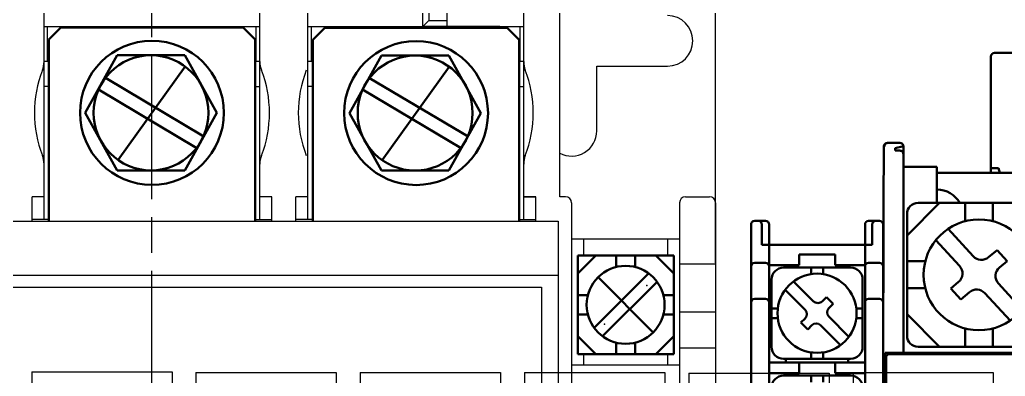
# Model space of a CAD drawing. Header units: millimetres. Extents: x 60229 to 91621, y 21923 to 36546.
# Drawn here: x 69820.2 to 69902.4, y 29548.1 to 29577.8 of the extents above; entities that cross this region are included whole.
import ezdxf

# ---------------------------------------------------------------- set-up
doc = ezdxf.new("R2010")
doc.units = ezdxf.units.MM
doc.linetypes.add('AM_ISO08W050', pattern=[18, 12, -1.5, 3, -1.5])
doc.layers.add('1', color=7, linetype='Continuous')
doc.layers.add('AM_0', color=7, linetype='Continuous', lineweight=50)
doc.layers.add('AM_7', color=4, linetype='AM_ISO08W050', lineweight=25)

# ---------------------------------------------------------------- blocks, each defined once
blk = doc.blocks.new('VMC-50~85-F')
at = {"color": 3}
for p, q in [((22.601, 46.199), (22.601, 58.199)), ((23.101, 58.199), (23.101, 46.699)), ((24.601, 57.199), (24.601, 46.699)), ((47.001, 26.499), (47.001, 47.999)), ((22.601, 46.199), (23.101, 46.699)), ((24.601, 46.199), (22.601, 46.199)), ((23.101, 46.699), (24.601, 46.699)), ((24.601, 46.699), (24.601, 46.199)), ((29.001, 46.199), (24.601, 46.199)), ((31.001, 30.499), (31.001, 44.199)), ((-9, 43.299), (-8.7, 43.299)), ((8.7, 43.299), (9.001, 43.299)), ((13, 43.299), (13.3, 43.299)), ((30.7, 43.299), (31, 43.299)), ((37.101, 37.499), (37.101, 42.899)), ((37.101, 42.899), (43.001, 42.899)), ((-33.888, 29.973), (33.888, 29.973)), ((33.888, 29.973), (33.888, -30.006)), ((-33.888, 25.474), (33.888, 25.474)), ((-32.489, 24.475), (32.489, 24.475)), ((32.489, 24.475), (32.489, -24.508))]:
    blk.add_line(p, q, dxfattribs=at)
at = {"color": 3, "linetype": 'Continuous'}
for p, q in [((-9, 30.1), (-9, 53.202)), ((9.001, 30.1), (9.001, 53.23)), ((13, 30.1), (13, 53.202)), ((31, 30.1), (31, 50.702)), ((34.001, 32), (34.001, 50.702)), ((-9, 46.199), (9, 46.199)), ((-8.7, 43.299), (-8.7, 46.199)), ((-6, 46.099), (-6, 46.199)), ((6, 46.099), (6, 46.199)), ((8.7, 43.299), (8.7, 46.199)), ((13, 46.199), (31, 46.199)), ((13, 46.199), (31, 46.199)), ((13, 46.199), (31, 46.199)), ((13.3, 43.299), (13.3, 46.199)), ((16, 46.082), (16, 46.2)), ((28, 46.082), (28, 46.2)), ((30.7, 43.299), (30.7, 46.199)), ((-8.597, 41.2), (-9, 41.2)), ((8.597, 41.2), (9.001, 41.2)), ((13.43, 41.2), (13, 41.2)), ((30.624, 41.2), (31.001, 41.2)), ((-9, 32), (-10, 32)), ((-10, 29.973), (-10, 32)), ((10, 32), (9, 32)), ((10.001, 29.973), (10.001, 32)), ((13, 32), (12, 32)), ((12.001, 29.973), (12.001, 32)), ((32, 32), (31, 32)), ((31.001, 32), (32.001, 32)), ((32.001, 29.973), (32.001, 32)), ((34.5, 32), (34.001, 32)), ((35, 31.5), (35, 6)), ((44, 31.5), (44, 6)), ((44.5, 32), (46.5, 32)), ((47, 31.5), (47, -31.5)), ((-8.597, 30.1), (-9.999, 30.1)), ((8.597, 30.1), (10, 30.1)), ((13.43, 30.1), (12.001, 30.1)), ((30.624, 30.1), (32, 30.1)), ((35, 28.5), (44, 28.5)), ((36, 28.5), (36, 27.108)), ((43, 28.5), (43, 27.108)), ((47, 26.4), (44, 26.4)), ((47, 22.4), (44, 22.4)), ((47, 19.4), (44, 19.4)), ((36, 18.891), (36, 18)), ((43, 18.891), (43, 18)), ((35, 18), (44, 18))]:
    blk.add_line(p, q, dxfattribs=at)
at = {"color": 3}
for centre, start, end in [((43.001, 44.999), 270, 90), ((35.001, 37.499), 241.5767, 0)]:
    blk.add_arc(centre, 2.1, start, end, dxfattribs=at)
at = {"color": 3, "linetype": 'Continuous'}
for centre, radius, start, end in [((-11, 43.271), 2, 338.78128, 0), ((11.001, 43.271), 2, 180, 201.21872), ((33, 43.273), 2, 180, 201.22905), ((0.001, 39), 9.8, 158.78128, 201.21872), ((0.001, 39), 9.8, 338.78128, 21.21872), ((22.001, 39), 9.8, 158.78128, 201.21872), ((22.001, 39), 9.8, 338.77095, 21.22905), ((-11, 34.729), 2, 0, 21.21872), ((11.001, 34.729), 2, 158.78128, 180), ((33, 34.727), 2, 158.77095, 180), ((34.5, 31.5), 0.5, 0, 90), ((44.5, 31.5), 0.5, 90, 180), ((46.5, 31.5), 0.5, 0, 90)]:
    blk.add_arc(centre, radius, start, end, dxfattribs=at)
at = {"layer": '1', "color": 3, "linetype": 'Continuous'}
for p in [(41.268, 24.623), (37.733, 21.376)]:
    blk.add_point(p, dxfattribs=at)
at = {"layer": 'AM_0', "color": 3}
for p, q in [((-8.597, 45.099), (-7.597, 46.099)), ((0, 46.099), (-7.597, 46.099)), ((0, 46.099), (-7.597, 46.099)), ((0, 46.099), (7.598, 46.099)), ((8.597, 45.099), (7.598, 46.099)), ((13.43, 45.083), (14.43, 46.082)), ((22.027, 46.082), (14.43, 46.082)), ((22.027, 46.082), (14.43, 46.082)), ((22.027, 46.082), (29.624, 46.082)), ((30.624, 45.083), (29.624, 46.082)), ((-8.597, 30.004), (-8.597, 45.099)), ((8.597, 30.004), (8.597, 45.099)), ((13.43, 29.988), (13.43, 45.083)), ((30.624, 29.988), (30.624, 45.083)), ((-5.557, 39.001), (-2.896, 43.793)), ((-2.896, 43.793), (-0.077, 43.793)), ((2.742, 43.793), (-0.077, 43.793)), ((5.4, 39.001), (2.742, 43.793)), ((16.47, 38.985), (19.131, 43.777)), ((19.131, 43.777), (21.95, 43.777)), ((24.769, 43.777), (21.95, 43.777)), ((27.427, 38.985), (24.769, 43.777)), ((2.768, 42.856), (-2.822, 35.073)), ((24.795, 42.839), (19.205, 35.056)), ((4.331, 37.038), (-3.879, 41.916)), ((26.357, 37.022), (18.147, 41.9)), ((3.755, 36.068), (-4.455, 40.948)), ((25.782, 36.052), (17.572, 40.932)), ((-2.896, 34.209), (-5.557, 39.001)), ((2.742, 34.209), (5.4, 39.001)), ((19.131, 34.192), (16.47, 38.985)), ((24.769, 34.192), (27.427, 38.985)), ((-2.896, 34.209), (-0.077, 34.209)), ((2.742, 34.209), (-0.077, 34.209)), ((19.131, 34.192), (21.95, 34.192)), ((24.769, 34.192), (21.95, 34.192)), ((35.511, 27.108), (43.509, 27.108)), ((35.511, 27.108), (35.511, 18.891)), ((37.01, 27.108), (35.511, 25.608)), ((38.701, 27.108), (38.701, 26.148)), ((40.3, 27.108), (40.3, 26.148)), ((43.509, 25.608), (42.01, 27.108)), ((43.509, 27.108), (43.509, 18.891)), ((36.877, 21.083), (41.417, 25.623)), ((41.798, 20.702), (37.203, 25.297)), ((37.584, 20.376), (42.124, 24.917)), ((35.511, 23.799), (36.352, 23.799)), ((42.649, 23.799), (43.509, 23.799)), ((35.511, 22.2), (36.352, 22.2)), ((42.649, 22.2), (43.509, 22.2)), ((37.01, 18.891), (35.511, 20.39)), ((38.701, 19.85), (38.701, 18.891)), ((40.3, 19.85), (40.3, 18.891)), ((43.509, 20.39), (42.01, 18.891)), ((35.511, 18.891), (43.509, 18.891))]:
    blk.add_line(p, q, dxfattribs=at)
for centre, radius in [((0.001, 39.001), 5.998), ((22.027, 38.984), 5.998), ((39.501, 23), 3.249)]:
    blk.add_circle(centre, radius, dxfattribs=at)
for centre, start, end in [((-0.077, 39.001), 90, 270), ((-0.077, 39.001), 270, 90), ((21.95, 38.984), 90, 270), ((21.95, 38.984), 270, 90)]:
    blk.add_arc(centre, 4.792, start, end, dxfattribs=at)
at = {"layer": 'AM_7', "color": 3}
blk.add_line((0, -58.18), (0, 61.978), dxfattribs=at)
blk = doc.blocks.new('VMC-32~40-F')
at = {"layer": 'AM_0', "color": 3}
for p, q in [((-12.996, 34), (-12.996, 43.7)), ((-12.696, 44), (-2.296, 44)), ((-20.6, 36.5), (-21.583, 36.5)), ((-21.583, 36.5), (-20.6, 36.5)), ((-21, 36.064), (-20.302, 36.234)), ((-21, 36.064), (-20.302, 36.234)), ((-20.3, 18.9), (-20.3, 36.2)), ((-20.3, 36.2), (-20.3, 18.9)), ((-21.948, 31.582), (-21.932, 35.996)), ((-21.932, 35.996), (-21.948, 31.582)), ((-21, 35.854), (-21, 36.064)), ((-21, 35.854), (-21, 36.064)), ((-20.6, 35.854), (-21, 35.854)), ((-20.6, 35.854), (-21, 35.854)), ((-20.3, 34.5), (-17.5, 34.5)), ((-17.5, 31.5), (-17.5, 34.5)), ((-17.5, 34), (-10.5, 34)), ((-12.996, 34.4), (-12.371, 34.4)), ((-12.371, 34.4), (-12.264, 34)), ((-17.286, 31.5), (-19.996, 28.79)), ((-8.919, 31.5), (-19.073, 31.5)), ((-15.15, 31.5), (-15.15, 29.968)), ((-12.842, 31.5), (-12.842, 29.968)), ((-21.948, 24), (-21.948, 31.086)), ((-21.948, 31.086), (-21.948, 24.002)), ((-19.996, 30.577), (-19.996, 20.423)), ((-33, 0), (-33.002, 29.7)), ((-31.8, 30), (-32.695, 30)), ((-32.1, 29.7), (-32.1, 28)), ((-31.5, 29.7), (-31.5, 27.979)), ((-23.5, 29.7), (-23.5, 27.919)), ((-23.2, 30), (-22.298, 30)), ((-22.9, 29.7), (-22.9, 28)), ((-22, 0), (-21.998, 29.7)), ((-16.572, 29.329), (-14.471, 27.05)), ((-31.531, 28), (-32.1, 28)), ((-23.398, 28), (-31.531, 28)), ((-31.5, 27.979), (-31.5, 6.05)), ((-22.9, 28), (-23.398, 28)), ((-17.592, 28.393), (-15.611, 26.245)), ((-29, 26.3), (-29, 27.2)), ((-26, 27.2), (-29, 27.2)), ((-26, 27.2), (-26, 26.3)), ((-23.5, 27.919), (-23.5, 6.05)), ((-12.483, 27.559), (-13.206, 26.964)), ((-12.483, 27.559), (-11.643, 26.648)), ((-32.701, 26.5), (-31.8, 26.5)), ((-22.299, 26.5), (-23.2, 26.5)), ((-18.466, 26.653), (-19.996, 26.653)), ((-11.643, 26.648), (-12.287, 26.117)), ((-31.5, 26.3), (-29, 26.3)), ((-24.7, 26.1), (-30.301, 26.101)), ((-30.1, 26.101), (-30.1, 26.3)), ((-28.001, 25.561), (-28.001, 26.101)), ((-27.001, 25.561), (-27.001, 26.101)), ((-26, 26.3), (-23.5, 26.3)), ((-24.9, 26.3), (-24.9, 26.1)), ((-31.301, 19.505), (-31.301, 25.101)), ((-27.784, 23.29), (-29.453, 24.958)), ((-23.701, 19.505), (-23.701, 25.101)), ((-15.703, 24.907), (-16.355, 24.369)), ((-12.379, 24.78), (-10.389, 22.622)), ((-28.491, 22.582), (-30.16, 24.251)), ((-22, 24), (-22, 3.2)), ((-18.48, 24.403), (-19.996, 24.403)), ((-16.355, 24.369), (-15.514, 23.457)), ((-14.784, 24.06), (-15.514, 23.457)), ((-13.517, 23.973), (-11.404, 21.682)), ((-32.701, 23.5), (-31.8, 23.5)), ((-26.723, 23.643), (-27.077, 23.29)), ((-26.158, 23.077), (-26.723, 23.643)), ((-26.158, 23.077), (-26.511, 22.724)), ((-22.299, 23.5), (-23.2, 23.5)), ((-30.777, 22.701), (-31.301, 22.701)), ((-23.701, 22.701), (-24.225, 22.701)), ((-17.285, 19.5), (-19.996, 22.21)), ((-30.777, 21.901), (-31.301, 21.901)), ((-28.491, 21.875), (-28.845, 21.522)), ((-28.279, 20.956), (-28.845, 21.522)), ((-24.84, 20.345), (-26.511, 22.017)), ((-23.701, 21.901), (-24.225, 21.901)), ((-27.926, 21.31), (-28.279, 20.956)), ((-25.547, 19.638), (-27.218, 21.31)), ((-15.15, 21.031), (-15.15, 19.5)), ((-12.842, 21.031), (-12.842, 19.5)), ((-28.001, 18.505), (-28.001, 19.037)), ((-27.001, 18.505), (-27.001, 19.037)), ((-21.831, -19), (-21.831, 19)), ((-21.831, 19), (21.831, 19)), ((-21.831, 19), (21.831, 19)), ((-19.1, 19), (-19.1, 18.9)), ((-8.919, 19.5), (-19.073, 19.5)), ((-17, 19), (-17, 18.9)), ((-23.5, 18.2), (-31.5, 18.2)), ((-30.301, 18.505), (-24.701, 18.505)), ((-30.1, 18.499), (-30.1, 18.2)), ((-29, 17.3), (-29, 18.2)), ((-26, 17.3), (-26, 18.2)), ((-24.9, 18.2), (-24.9, 18.5)), ((-21.75, -18.6), (-21.75, 18.6)), ((21.45, 18.9), (-21.45, 18.9)), ((-31.5, 17.3), (-29, 17.3)), ((-30.1, 17.3), (-30.1, 17.101)), ((-26, 17.3), (-23.5, 17.3)), ((-24.9, 17.3), (-24.9, 17.1)), ((-24.7, 17.1), (-30.301, 17.101)), ((-28.001, 16.561), (-28.001, 17.101)), ((-27.001, 16.561), (-27.001, 17.101))]:
    blk.add_line(p, q, dxfattribs=at)
for centre, radius in [((-13.996, 25.5), 4.615), ((-27.5, 22.3), 3.3)]:
    blk.add_circle(centre, radius, dxfattribs=at)
for centre, radius, start, end in [((-12.696, 43.7), 0.3, 90, 180), ((-20.6, 36.2), 0.3, 0, 90), ((-20.6, 36.2), 0.3, 0, 90), ((-17.5, 30.4), 2.2, 29.98893, 90), ((-19.073, 30.577), 0.923, 90, 180), ((-32.4, 29.7), 0.3, 0, 90), ((-31.8, 29.7), 0.3, 0, 90), ((-23.2, 29.7), 0.3, 90, 180), ((-22.6, 29.7), 0.3, 90, 180), ((-22.298, 29.7), 0.3, 359.99724, 90), ((-32.701, 26.2), 0.3, 90, 180.00276), ((-31.8, 26.2), 0.3, 0, 90), ((-23.2, 26.2), 0.3, 90, 180), ((-22.299, 26.2), 0.3, 0, 90), ((-13.793, 27.676), 0.923, 222.69251, 309.47652), ((-30.3, 25.1), 1, 90, 180), ((-24.7, 25.1), 1, 0, 90), ((-16.29, 25.619), 0.923, 309.47076, 42.67348), ((-11.7, 25.405), 0.923, 129.48831, 222.6553), ((-14.196, 23.348), 0.923, 42.6529, 129.50411), ((-32.701, 23.2), 0.3, 90, 180.00276), ((-31.8, 23.2), 0.3, 0, 90), ((-27.429, 23.644), 0.5, 225, 315), ((-23.2, 23.2), 0.3, 90, 180), ((-22.299, 23.2), 0.3, 359.99724, 90), ((-28.844, 22.229), 0.5, 315, 45), ((-26.156, 22.371), 0.5, 135, 225), ((-27.571, 20.957), 0.5, 45, 135), ((-19.073, 20.423), 0.923, 180, 270), ((-30.301, 19.505), 1, 180, 270), ((-24.701, 19.505), 1, 270, 0), ((-21.45, 18.6), 0.3, 90, 180), ((-21.45, 18.6), 0.3, 90, 180), ((-30.3, 16.1), 1, 90, 180), ((-24.7, 16.1), 1, 0, 90)]:
    blk.add_arc(centre, radius, start, end, dxfattribs=at)
for points in [[(-21.818, 36.434), (-21.848, 36.407), (-21.874, 36.376), (-21.894, 36.343), (-21.91, 36.309), (-21.921, 36.276), (-21.927, 36.245), (-21.93, 36.22), (-21.931, 36.208), (-21.931, 36.201), (-21.931, 36.193), (-21.931, 36.183), (-21.931, 36.172), (-21.931, 36.158), (-21.931, 36.142), (-21.932, 36.124), (-21.932, 36.103)], [(-21.932, 35.996), (-21.932, 36.012), (-21.932, 36.043), (-21.932, 36.072), (-21.932, 36.098), (-21.932, 36.121), (-21.931, 36.141), (-21.931, 36.158), (-21.931, 36.173), (-21.931, 36.185), (-21.931, 36.194), (-21.931, 36.202), (-21.93, 36.211), (-21.929, 36.229), (-21.924, 36.262), (-21.913, 36.3)], [(-21.913, 36.3), (-21.896, 36.34), (-21.872, 36.378), (-21.84, 36.414), (-21.802, 36.446)], [(-21.629, 36.496), (-21.734, 36.46), (-21.843, 36.35), (-21.883, 36.2)], [(-21.883, 36.2), (-21.843, 36.35), (-21.734, 36.46), (-21.629, 36.496)], [(-21.705, 36.491), (-21.746, 36.477), (-21.784, 36.458), (-21.818, 36.434)], [(-21.583, 36.5), (-21.629, 36.496)], [(-21.629, 36.496), (-21.584, 36.5)], [(-21.932, 36.103), (-21.932, 36.08), (-21.932, 36.055), (-21.932, 36.027)], [(-21.932, 36.027), (-21.932, 35.998), (-21.932, 35.996)], [(-20.6, 35.854), (-20.486, 35.831), (-20.388, 35.765), (-20.323, 35.666), (-20.3, 35.551)], [(-20.3, 35.551), (-20.323, 35.666), (-20.388, 35.765), (-20.486, 35.831), (-20.6, 35.854)], [(-21.948, 31.086), (-21.948, 31.267), (-21.948, 31.436), (-21.948, 31.581)], [(-21.948, 31.581), (-21.948, 31.436), (-21.948, 31.267), (-21.948, 31.086)], [(-22, 24), (-21.952, 24.307), (-21.949, 24.314)], [(-21.949, 24.314), (-21.952, 24.307), (-22, 24)]]:
    blk.add_spline(points, degree=3, dxfattribs=at)
for points, knots in [([(-32.998, 29.7), (-32.995, 29.732), (-32.99, 29.795), (-32.956, 29.849), (-32.94, 29.876)], [0, 0, 0, 0, 0.505759, 1, 1, 1, 1]), ([(-32.94, 29.876), (-32.92, 29.899), (-32.879, 29.947), (-32.822, 29.971), (-32.793, 29.984)], [0, 0, 0, 0, 0.494634, 1, 1, 1, 1])]:
    blk.add_open_spline(points, degree=3, knots=knots, dxfattribs=at)
blk.add_open_spline([(-32.793, 29.984), (-32.793, 29.984), (-32.695, 30), (-32.695, 30)], degree=3, dxfattribs=at)
blk = doc.blocks.new('A$C24101B00')
at = {"color": 3, "linetype": 'ByBlock', "lineweight": -2}
for p, q in [((0.999, 34.96), (0.999, 27.968)), ((0.999, 34.96), (12.7, 34.96)), ((12.7, 34.96), (12.7, 27.968))]:
    blk.add_line(p, q, dxfattribs=at)

msp = doc.modelspace()

# ---------------------------------------------------------------- block references
at = {"linetype": 'Continuous'}
for name, p in [('VMC-50~85-F', (69831.26, 29531.034)), ('VMC-32~40-F', (69914.226, 29531.034))]:
    msp.add_blockref(name, p, dxfattribs=at)
at = {"color": 3, "linetype": 'ByBlock', "lineweight": -2}
for p in [(69820.232, 29513.495), (69833.93, 29513.435), (69847.629, 29513.435), (69861.327, 29513.435), (69875.026, 29513.376), (69888.725, 29513.435)]:
    msp.add_blockref('A$C24101B00', p, dxfattribs=at)

doc.saveas('drawing.dxf')
